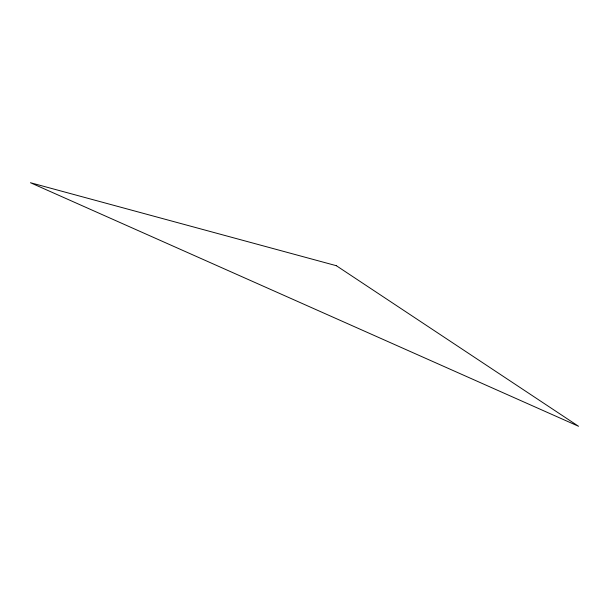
<?xml version="1.0" encoding="UTF-8"?>
<svg xmlns="http://www.w3.org/2000/svg" width="609" height="609" viewBox="0 0 609 609"><rect width="100%" height="100%" fill="white"/><g stroke="black" fill="none" stroke-linecap="round" stroke-linejoin="round"><path stroke-width="0.91" d="M336.335 265.699L30.45 182.723L578.55 426.277L336.335 265.699"/></g></svg>
